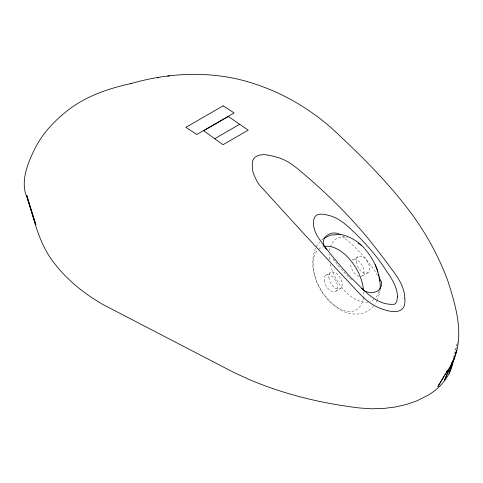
<?xml version="1.0" encoding="UTF-8"?>
<svg xmlns="http://www.w3.org/2000/svg" width="483" height="483" viewBox="0 0 483 483"><rect width="100%" height="100%" fill="white"/><g stroke="black" fill="none" stroke-linecap="round" stroke-linejoin="round"><path stroke-width="0.36" stroke-dasharray="2.42 1.81" d="M380 290.096L379.608 293.096L377.694 299.49M455.729 350.127L457.806 341.433M453.314 358.102L457.612 342.157M315.399 248.25C306.439 272.164 321.654 300.191 343.383 311.408C353.628 316.238 367.931 314.819 374.434 304.707M377.483 300.203L374.88 304.121M316.22 246.68L319.794 241.989M321.485 239.973L323.079 238.819M325.663 275.37L330.294 272.696M357.716 256.865L352.167 260.065A9.467 5.464 60 0 1 363.107 267.244A9.467 5.464 60 0 1 358.664 276.258A9.467 5.464 60 0 1 350.767 262.915M336.083 291.092L340.714 288.417M362.588 275.787L368.137 272.587M342.32 235.964L353.302 245.593L360.65 253.092A137.709 106.248 29 0 1 377.923 275.745M363.373 297.83A35.76 20.648 60 0 1 328.911 300.474A35.76 20.648 60 0 1 317.723 250.14M318.714 249.192A35.76 20.648 60 0 1 323.495 246.698M363.639 291.877A35.76 20.648 60 0 1 363.542 296.417M368.01 302.026A35.706 20.618 60 0 1 330.082 262.981M329.527 259.534A35.706 20.618 60 0 1 329.249 254.312M329.545 250.683A35.706 20.618 60 0 1 330.167 247.731M330.378 247.03A35.706 20.618 60 0 1 347.482 237.539M378.817 291.46A35.706 20.618 60 0 1 374.645 298.796M374.144 299.249A35.706 20.618 60 0 1 370.02 301.549M351.491 279.681A137.709 106.248 29 0 1 332.123 257.819M328.851 277.532A9.467 5.464 60 0 0 339.446 289.082A9.467 5.464 60 0 0 338.215 275.056A9.467 5.464 60 0 0 328.851 277.532M324.22 280.206A9.467 5.464 60 0 0 334.816 291.75A9.467 5.464 60 0 0 333.584 277.731A9.467 5.464 60 0 0 324.22 280.206M356.267 261.701A9.467 5.464 60 0 0 366.869 273.245A9.467 5.464 60 0 0 365.637 259.226A9.467 5.464 60 0 0 356.267 261.701"/><path stroke-width="0.72" d="M380.012 289.347C380.906 280.744 378.406 272.267 375.116 264.412M453.471 359.539C451.37 375.068 440.719 388.042 427.37 395.607L416.594 400.962L406.312 404.506L395.166 407.036L383.454 408.479L371.542 408.799L359.533 407.972C321.642 403.42 284.149 394.412 248.993 379.427L234.545 372.816L102.432 304.266L92.597 298.15C78.494 288.81 65.549 277.598 55.104 264.249C39.051 244.688 33.943 219.258 26.861 195.669L35.881 224.782L25.194 192.349C21.632 176.844 28.793 160.972 35.549 147.303C42.999 133.151 54.03 121.215 66.521 111.356C84.966 96.522 107.733 88.643 130.597 83.662C170.976 72.045 214.53 70.397 254.704 83.921C282.815 93.062 308.8 108.289 331.078 127.657C358.664 153.274 385.766 179.706 408.57 209.767C425.004 231.194 438.159 255.06 447.656 280.327L447.705 280.442C455.56 305.202 464.157 332.992 454.358 358.38L444.493 380.224L448.701 369.954M451.949 363.174L449.214 373.317L456.846 350.103L455.161 354.214M443.871 376.335L437.882 386.593L450.385 366.12L454.358 358.38L451.364 363.512M444.62 375.05L445.368 373.77M446.117 372.49L447.24 370.564M214.712 138.724L239.713 124.282M323.713 238.487L330.432 235.13L339.042 234.43M130.597 83.662L131.533 83.444M157.301 77.884L158.798 77.636M167.601 76.127L169.455 75.819M340.781 234.509C349.958 236.314 358.072 241.409 364.387 248.226M340.702 234.889C331.054 228.471 317.047 239.242 326.387 249.21M361.568 288.351L365.196 291.297L368.408 292.281L370.757 292.444A12.866 9.926 29 0 0 381.039 286.504L381.618 284.656L381.522 281.873L379.04 277.568M216.04 123.618L216.04 124.004M324.165 246.535A35.76 20.648 60 0 1 363.536 290.301M358.398 243.046A35.706 20.618 60 0 1 361.085 245.261M364.719 248.842A35.706 20.618 60 0 1 369.954 255.471M370.346 256.056A35.706 20.618 60 0 1 374.893 264.195M375.188 264.835A35.706 20.618 60 0 1 377.863 272.05M378.587 274.803A35.706 20.618 60 0 1 378.895 276.21M379.155 277.604A35.706 20.618 60 0 1 379.596 280.991M404.79 298.265C407.078 318.243 385.362 311.281 374.814 305.811C362.926 299.394 354.975 288.073 345.568 278.727C331.966 264.11 318.502 249.367 304.845 234.798L259.256 184.844L256.588 180.672L253.497 173.747A42.305 30.592 17.8 0 1 252.325 165.373C251.238 155.007 261.798 153.359 269.52 155.484A42.715 30.894 17.8 0 1 280.285 158.315C291.412 162.24 299.834 170.789 308.709 178.167C330.191 196.756 350.302 216.933 368.426 238.819C376.082 248.485 383.725 258.163 390.904 268.198C397.66 276.922 404.561 286.805 404.79 298.265M397.449 296.846L396.76 301.7L394.804 304.181C375.605 306.246 362.28 288.043 349.722 276.451C339.241 264.708 328.953 252.724 319.837 239.876C315.423 233.694 311.879 225.887 314.161 218.195C316.691 211.862 325.089 214.555 330.058 215.726C340.165 218.69 347.923 226.261 355.337 233.361C366.887 244.754 377.628 257.113 386.352 270.83C391.725 278.54 397.322 287.101 397.449 296.846M223.17 105.819L185.883 127.349L196.829 134.467L234.122 112.937L223.17 105.819M228.423 116.469L203.675 130.76L223.007 144.701L248.208 130.156L228.423 116.469"/></g></svg>
